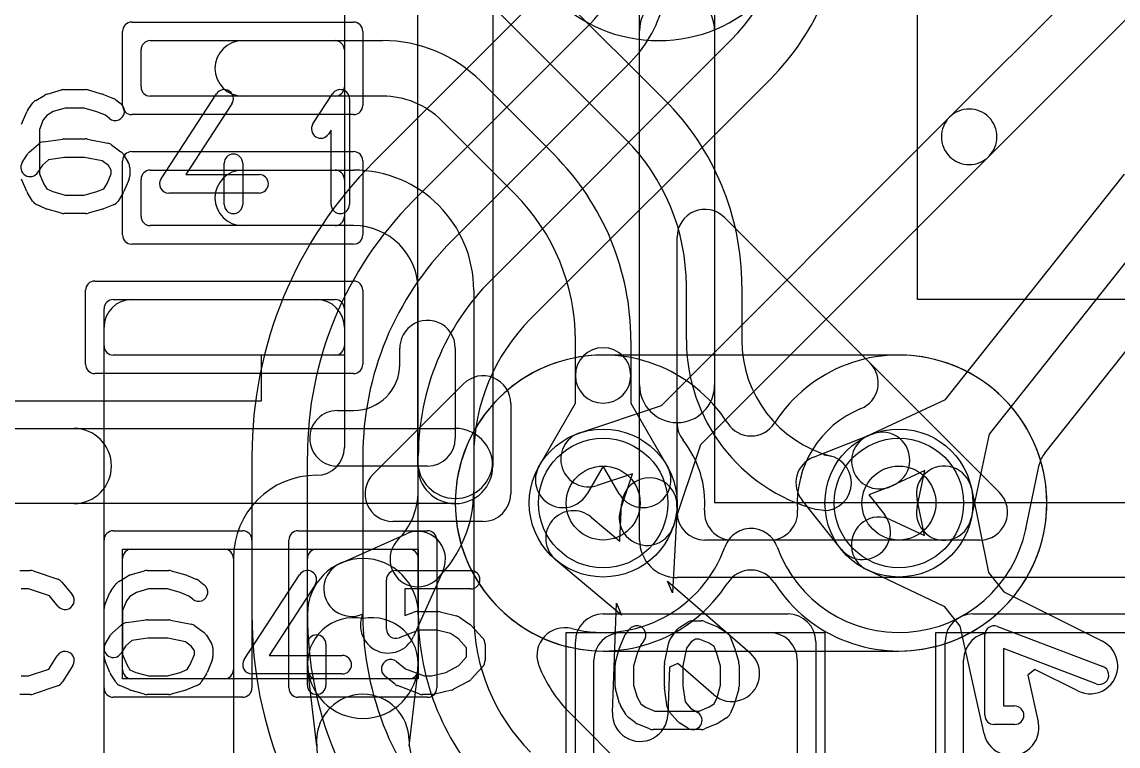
# Model space of a CAD drawing. Extents: x -3.9 to 29.3, y -3.9 to 20.
# Drawn here: x 5.028 to 7.993, y 8.443 to 10.401 of the extents above; entities that cross this region are included whole.
import ezdxf

# ---------------------------------------------------------------- set-up
doc = ezdxf.new("R2010")
doc.units = 0
for name, color, linetype in [('Hole', 1, 'CONTINUOUS'), ('L1', 3, 'CONTINUOUS'), ('L2', 3, 'CONTINUOUS'), ('L3', 3, 'CONTINUOUS'), ('L4', 3, 'CONTINUOUS'), ('MetalMask-A', 176, 'CONTINUOUS'), ('PartsArea-A', 111, 'CONTINUOUS'), ('PartsSilk-A', 221, 'CONTINUOUS'), ('Resist-A', 2, 'CONTINUOUS'), ('Resist-B', 2, 'CONTINUOUS'), ('Silk-A', 140, 'CONTINUOUS')]:
    doc.layers.add(name, color=color, linetype=linetype)

msp = doc.modelspace()

# ---------------------------------------------------------------- linework, layer by layer
at = {"layer": 'Hole'}
for centre in [(6.6, 9.1), (7.4, 9.1)]:
    msp.add_circle(centre, 0.1, dxfattribs=at)
at = {"layer": 'L1'}
for p, q in [((6.3952, 10.56088), (6.76704, 10.18902)), ((6.66098, 10.08295), (6.28913, 10.45481)), ((5.375, 10.35), (5.875, 10.35)), ((5.625, 10.35), (6.00356, 10.35)), ((5.35, 10.225), (5.35, 10.325)), ((5.9, 10.325), (5.9, 10.225)), ((6.26873, 10.24017), (6.46704, 10.04184)), ((5.875, 10.2), (5.375, 10.2)), ((6.00356, 10.2), (5.625, 10.2)), ((6.36098, 9.93577), (6.16266, 10.1341)), ((5.375, 10), (5.875, 10)), ((5.625, 10), (5.925, 10)), ((5.35, 9.875), (5.35, 9.975)), ((5.9, 9.975), (5.9, 9.875)), ((5.875, 9.85), (5.375, 9.85)), ((5.925, 9.85), (5.625, 9.85)), ((6.1, 9.1332), (6.1, 9.675)), ((6.25, 9.675), (6.25, 9.1332)), ((6.825, 9.54089), (6.825, 9.68697)), ((6.975, 9.68697), (6.975, 9.54089)), ((5.275, 9.65), (5.875, 9.65)), ((5.32497, 9.65), (5.82503, 9.65)), ((5.25, 9.525), (5.25, 9.625)), ((5.9, 9.625), (5.9, 9.525)), ((5.25, 8.1), (5.25, 9.57503)), ((5.9, 9.57503), (5.9, 9.25001)), ((6.525, 9.44489), (6.525, 9.53979)), ((6.675, 9.53979), (6.675, 9.44489)), ((5.875, 9.5), (5.275, 9.5)), ((6.525, 9.37009), (6.525, 9.44489)), ((6.675, 9.44489), (6.675, 9.37009)), ((6.4268, 9.20001), (6.525, 9.37009)), ((6.675, 9.37009), (6.7732, 9.20001)), ((7.16914, 9.22436), (7.32706, 9.28622)), ((7.21588, 9.22697), (7.19648, 9.22953)), ((6.6, 9.20001), (6.5567, 9.12501)), ((6.6433, 9.12501), (6.6, 9.20001)), ((5.82503, 9.17504), (5.825, 9.17504)), ((7.38176, 9.14656), (7.31859, 9.12182)), ((7.59597, 9.13997), (7.64252, 8.9118)), ((7.24371, 8.9752), (7.13788, 9.10773)), ((7.31859, 9.12182), (7.36093, 9.0688)), ((7.46902, 9.01181), (7.44899, 9.10999)), ((6.64465, 8.9973), (6.64993, 9.09736)), ((6.79973, 9.08946), (6.78746, 8.85692)), ((7.19648, 9.07953), (7.17706, 9.08208)), ((6.56787, 9.06169), (6.64465, 8.9973)), ((7.37853, 9.05484), (7.46902, 9.01181)), ((5.88882, 8.93696), (6.0679, 9.01697)), ((5.325, 8.975), (5.575, 8.975)), ((5.825, 8.975), (6.075, 8.975)), ((5.3, 8.65), (5.3, 8.95)), ((5.59996, 8.95), (5.59996, 8.3939)), ((5.6, 8.95), (5.6, 8.65)), ((5.8, 8.65), (5.8, 8.95)), ((6.1, 8.95), (6.1, 8.65)), ((6.6499, 8.79713), (6.47149, 8.94675)), ((6.16697, 8.9179), (6.08696, 8.73882)), ((7.52439, 8.81938), (7.31411, 8.91938)), ((7.64252, 8.9118), (7.68341, 8.85954)), ((6.77362, 8.88878), (6.99729, 8.6951)), ((6.78746, 8.85692), (6.77362, 8.88878)), ((7.68341, 8.85954), (7.95043, 8.72634)), ((6.62515, 8.53331), (6.63607, 8.82896)), ((6.63607, 8.82896), (6.6499, 8.79713)), ((7.56528, 8.76711), (7.52439, 8.81938)), ((5.8, 8.66786), (5.8, 8.8)), ((6.1, 8.8), (6.1, 8.66786)), ((6.65, 8.75), (7.05, 8.75)), ((7.63043, 8.47589), (7.56528, 8.76711)), ((7.65, 8.75), (8.05, 8.75)), ((6.575, 8.375), (6.575, 8.675)), ((6.80161, 8.66612), (6.77981, 8.65664)), ((6.89909, 8.5817), (6.80161, 8.66612)), ((7.125, 8.675), (7.125, 8.375)), ((7.575, 8.375), (7.575, 8.675)), ((5.82589, 8.44298), (5.80107, 8.65)), ((6.09893, 8.65), (6.07411, 8.44298)), ((6.77981, 8.65664), (6.77505, 8.52777)), ((7.76797, 8.64974), (7.74863, 8.6346)), ((7.74863, 8.6346), (7.77681, 8.50863)), ((7.88347, 8.59212), (7.76797, 8.64974)), ((5.575, 8.625), (5.325, 8.625)), ((6.075, 8.625), (5.825, 8.625))]:
    msp.add_line(p, q, dxfattribs=at)
for centre in [(6.6, 9.1), (7.4, 9.1)]:
    msp.add_circle(centre, 0.2, dxfattribs=at)
for centre, radius, start, end in [((5.375, 10.325), 0.025, 90, 180), ((5.625, 10.275), 0.075, 90, -90), ((5.875, 10.325), 0.025, 0, 90), ((6.00356, 9.975), 0.375, 45, 90), ((5.375, 10.225), 0.025, 180, -90), ((5.875, 10.225), 0.025, -90, 0), ((6.00356, 9.975), 0.225, 45, 90), ((6.265, 9.68697), 0.71, 0, 45.00057), ((6.265, 9.68697), 0.56, 0, 45), ((5.965, 9.53979), 0.71, 0, 45.00057), ((5.375, 9.975), 0.025, 90, 180), ((5.625, 9.925), 0.075, 90, -90), ((5.875, 9.975), 0.025, 0, 90), ((5.925, 9.675), 0.325, 0, 90), ((5.965, 9.53979), 0.56, 0, 45), ((5.375, 9.875), 0.025, 180, -90), ((5.875, 9.875), 0.025, -90, 0), ((5.925, 9.675), 0.175, 0, 90), ((5.32497, 9.57503), 0.07497, 90, 180), ((5.275, 9.625), 0.025, 90, 180), ((5.82503, 9.57503), 0.07497, 0, 90), ((5.875, 9.625), 0.025, 0, 90), ((5.275, 9.525), 0.025, 180, -90), ((5.875, 9.525), 0.025, -90, 0), ((6.6, 9.44489), 0.075, 0, 180), ((7.29998, 9.54088), 0.47498, 179.99879, -104.99832), ((7.29998, 9.54088), 0.32498, 179.99824, -104.99797), ((6.6, 9.44489), 0.075, 180, 0), ((7.35441, 9.21639), 0.075, -68.61144, 111.39114), ((5.82503, 9.25001), 0.07497, -90, 0), ((7.19649, 9.15453), 0.075, 111.38856, -141.39269), ((7.19648, 9.15453), 0.075, -90, 90), ((6.49175, 9.16251), 0.075, 149.99927, -30.0006), ((6.70825, 9.16251), 0.075, -149.99927, 30.0006), ((7.52248, 9.12498), 0.075, 11.52866, -168.46849), ((5.825, 8.95), 0.22504, 90, 180), ((6.72483, 9.09341), 0.075, -3.01881, 176.97964), ((5.91379, 9.1332), 0.18621, -45, 0), ((5.91379, 9.1332), 0.33621, -45.0012, 0), ((6.51968, 9.00422), 0.075, 50.01935, -129.98508), ((7.30232, 9.022), 0.075, -141.39269, 38.60863), ((7.34632, 8.98711), 0.075, 64.56589, -115.43375), ((6.09849, 8.94849), 0.075, -24.0703, 114.0703), ((6.09849, 8.94849), 0.075, 134.9946, -45.00155), ((5.325, 8.95), 0.025, 90, 180), ((5.575, 8.95), 0.025, 0, 90), ((5.825, 8.95), 0.025, 90, 180), ((6.075, 8.95), 0.025, 0, 90), ((5.95, 8.8), 0.15, 0, 180), ((5.91941, 8.86848), 0.075, 114.0703, -65.92569), ((5.92518, 8.66488), 0.125, 78.54714, -173.16334), ((6.01848, 8.76941), 0.075, 155.9297, -24.07431), ((5.97482, 8.66488), 0.125, -6.83677, 101.45286), ((6.65, 8.675), 0.075, 90, 180), ((7.05, 8.675), 0.075, 0, 90), ((7.65, 8.675), 0.075, 90, 180), ((7.91695, 8.65923), 0.075, -116.5138, 63.48777), ((6.94819, 8.6384), 0.075, -130.89129, 49.10932), ((5.95, 8.66786), 0.15, 180, 0), ((5.325, 8.65), 0.025, 180, -90), ((5.575, 8.65), 0.025, -90, 0), ((5.825, 8.65), 0.025, 180, -90), ((6.075, 8.65), 0.025, -90, 0), ((5.95, 8.45786), 0.125, 0, 179.9978), ((6.7001, 8.53054), 0.075, 177.88343, -2.1154), ((7.70362, 8.49226), 0.075, -167.39247, 12.60961), ((6.21039, 8.45785), 0.38539, 179.99851, -135), ((6.21039, 8.45785), 0.13539, 179.99577, -135)]:
    msp.add_arc(centre, radius, start, end, dxfattribs=at)
at = {"layer": 'L2'}
for centre, radius, start, end in [((6.75, 10.75), 0.40004, 180, 0), ((6.6, 9.1), 0.40004, 32.64409, -32.64409), ((7.4, 9.1), 0.40004, -147.35591, 147.35591), ((7, 9.35625), 0.075, -147.35244, -32.64755), ((7, 8.84375), 0.075, 32.64755, 147.35244)]:
    msp.add_arc(centre, radius, start, end, dxfattribs=at)
at = {"layer": 'L3'}
for p, q in [((7.4, 9.50004), (6.6, 9.50004)), ((6.6, 8.69996), (7.4, 8.69996))]:
    msp.add_line(p, q, dxfattribs=at)
for centre, start, end in [((6.75, 10.75), 180, 0), ((6.6, 9.1), 90, -90), ((7.4, 9.1), -90, 90)]:
    msp.add_arc(centre, 0.40004, start, end, dxfattribs=at)
at = {"layer": 'L4'}
for p, q in [((7.53697, 10.14303), (8.32899, 10.93506)), ((8.43506, 10.829), (7.64303, 10.03697)), ((6.42375, 10.46628), (5.97943, 10.02196)), ((7.79457, 9.23512), (8.73935, 10.42541)), ((6.08553, 9.91586), (6.56767, 10.398)), ((6.29771, 9.70377), (6.94623, 10.35229)), ((6.67373, 10.29194), (6.19159, 9.8098)), ((7.0523, 10.24622), (6.40377, 9.59771)), ((6.75745, 9.36351), (7.53697, 10.14303)), ((7.64303, 10.03697), (6.86351, 9.25745)), ((7.52631, 9.37977), (8.00983, 9.98894)), ((8.12731, 9.89568), (7.6438, 9.28652)), ((7.31534, 9.2812), (7.52631, 9.37977)), ((6.53659, 9.28968), (6.75745, 9.36351)), ((7.6438, 9.28652), (7.59568, 9.05868)), ((6.86351, 9.25745), (6.78968, 9.03659)), ((5.64992, 9.22644), (5.64992, 8.79783)), ((5.79996, 8.79783), (5.79996, 9.22644)), ((5.94996, 9.22644), (5.94996, 8.79783)), ((6.1, 8.79779), (6.1, 9.22647)), ((6.25, 9.22647), (6.25, 8.79779)), ((7.74305, 9.03041), (7.77953, 9.20308)), ((6.67919, 9.17919), (6.58415, 9.14742)), ((6.64742, 9.08415), (6.67919, 9.17919)), ((7.46963, 9.18772), (7.37884, 9.1453)), ((7.44892, 9.08968), (7.46963, 9.18772)), ((7.80765, 7.23487), (6.50986, 8.53264))]:
    msp.add_line(p, q, dxfattribs=at)
for centre in [(6.6, 9.1), (7.4, 9.1)]:
    msp.add_circle(centre, 0.2, dxfattribs=at)
for centre, radius, start, end in [((6.575, 10.72352), 0.525, -45, 0.00109), ((6.575, 10.72352), 0.675, -45, 0.00085), ((6.43507, 10.5306), 0.18752, -45, -11.97568), ((6.43507, 10.5306), 0.33752, -45, -11.97513), ((7.59, 10.09), 0.075, 135, -45), ((7.59, 10.09), 0.075, -45, 135), ((6.77496, 9.22644), 1.12504, 135.00036, 180), ((6.77496, 9.22644), 0.975, 135.00042, 180), ((6.77496, 9.22644), 0.825, 135.00049, 180), ((6.775, 9.22647), 0.675, 134.9994, 180), ((6.775, 9.22647), 0.525, 134.99923, 180), ((6.56037, 9.21855), 0.075, 108.48568, -71.51587), ((7.34709, 9.21325), 0.075, 115.04458, -64.95699), ((7.853, 9.18815), 0.07497, 141.20532, 168.51321), ((6.71855, 9.06037), 0.075, 161.51432, -18.48413), ((7.5223, 9.07418), 0.075, 168.07278, -11.92576), ((7, 8.95623), 0.07497, 123.69219, 160.74818), ((7.00002, 8.9562), 0.07501, 45, 123.69219), ((7.4, 9.1), 0.35004, -160.22792, -11.65919), ((7.8164, 9.01491), 0.07497, 168.06805, 168.96437), ((7.00005, 8.95623), 0.07497, 19.77155, 45), ((6.60002, 9.10004), 0.35008, -104.07713, -19.88788), ((6.77496, 8.79785), 1.12504, -179.99898, -134.99964), ((6.77496, 8.79784), 0.975, -179.99941, -135), ((6.77496, 8.79784), 0.825, -179.99931, -135), ((6.775, 8.79778), 0.675, 179.99915, -135), ((6.775, 8.79778), 0.525, 179.99891, -135), ((6.49587, 8.68792), 0.075, 75.32449, -161.56264), ((6.49584, 8.68791), 0.07497, -161.56263, -158.51365), ((6.775, 8.79778), 0.37497, -158.5161, -135)]:
    msp.add_arc(centre, radius, start, end, dxfattribs=at)
at = {"layer": 'MetalMask-A'}
for p, q in [((5.375, 10.35), (5.875, 10.35)), ((5.35, 10.225), (5.35, 10.325)), ((5.9, 10.325), (5.9, 10.225)), ((5.875, 10.2), (5.375, 10.2)), ((5.375, 10), (5.875, 10)), ((5.35, 9.875), (5.35, 9.975)), ((5.9, 9.975), (5.9, 9.875)), ((5.875, 9.85), (5.375, 9.85)), ((5.275, 9.65), (5.875, 9.65)), ((5.25, 9.525), (5.25, 9.625)), ((5.9, 9.625), (5.9, 9.525)), ((5.875, 9.5), (5.275, 9.5)), ((5.325, 8.975), (5.575, 8.975)), ((5.825, 8.975), (6.075, 8.975)), ((5.3, 8.65), (5.3, 8.95)), ((5.6, 8.95), (5.6, 8.65)), ((5.8, 8.65), (5.8, 8.95)), ((6.1, 8.95), (6.1, 8.65)), ((6.65, 8.75), (7.05, 8.75)), ((7.65, 8.75), (8.05, 8.75)), ((6.575, 8.375), (6.575, 8.675)), ((7.125, 8.675), (7.125, 8.375)), ((7.575, 8.375), (7.575, 8.675)), ((5.575, 8.625), (5.325, 8.625)), ((6.075, 8.625), (5.825, 8.625))]:
    msp.add_line(p, q, dxfattribs=at)
for centre, radius, start, end in [((5.375, 10.325), 0.025, 90, 180), ((5.875, 10.325), 0.025, 0, 90), ((5.375, 10.225), 0.025, 180, -90), ((5.875, 10.225), 0.025, -90, 0), ((5.375, 9.975), 0.025, 90, 180), ((5.875, 9.975), 0.025, 0, 90), ((5.375, 9.875), 0.025, 180, -90), ((5.875, 9.875), 0.025, -90, 0), ((5.275, 9.625), 0.025, 90, 180), ((5.875, 9.625), 0.025, 0, 90), ((5.275, 9.525), 0.025, 180, -90), ((5.875, 9.525), 0.025, -90, 0), ((5.325, 8.95), 0.025, 90, 180), ((5.575, 8.95), 0.025, 0, 90), ((5.825, 8.95), 0.025, 90, 180), ((6.075, 8.95), 0.025, 0, 90), ((6.65, 8.675), 0.075, 90, 180), ((7.05, 8.675), 0.075, 0, 90), ((7.65, 8.675), 0.075, 90, 180), ((5.325, 8.65), 0.025, 180, -90), ((5.575, 8.65), 0.025, -90, 0), ((5.825, 8.65), 0.025, 180, -90), ((6.075, 8.65), 0.025, -90, 0)]:
    msp.add_arc(centre, radius, start, end, dxfattribs=at)
at = {"layer": 'PartsArea-A'}
for p, q in [((5.9, 10.7), (5.9, 9.5)), ((7.45, 9.65), (7.45, 10.6)), ((8.4, 9.65), (7.45, 9.65)), ((5.9, 9.5), (5.675, 9.5)), ((5.675, 9.5), (5.675, 9.375)), ((5.675, 9.375), (4.625, 9.375)), ((5.3, 8.975), (6.1, 8.975)), ((5.3, 8.625), (5.3, 8.975)), ((6.1, 8.975), (6.1, 8.625)), ((6.5, 7.45), (6.5, 8.75)), ((6.5, 8.75), (7.2, 8.75)), ((7.2, 8.75), (7.2, 7.45)), ((7.5, 7.45), (7.5, 8.75)), ((7.5, 8.75), (8.2, 8.75)), ((6.1, 8.625), (5.3, 8.625))]:
    msp.add_line(p, q, dxfattribs=at)
at = {"layer": 'PartsSilk-A'}
for p, q in [((6.6984, 9), (6.6984, 13.33081)), ((6.9016, 13.33081), (6.9016, 9.1016)), ((6.3016, 11), (6.3016, 9.2)), ((6.0984, 9.2), (6.0984, 10.8984)), ((5.06504, 10.18818), (5.09004, 10.20299)), ((5.09591, 10.20552), (5.1348, 10.21663)), ((5.14167, 10.21759), (5.2, 10.21759)), ((5.20687, 10.21663), (5.24576, 10.20552)), ((5.24817, 10.20469), (5.27595, 10.19358)), ((5.40407, 9.97663), (5.55407, 10.20626)), ((5.81513, 10.1247), (5.86791, 10.20618)), ((5.04389, 10.16315), (5.05778, 10.18167)), ((5.28229, 10.18989), (5.29618, 10.17878)), ((5.59593, 10.17892), (5.47119, 9.98796)), ((5.91389, 10.19259), (5.91389, 9.90741)), ((5.02692, 10.12442), (5.04081, 10.15776)), ((5.0948, 10.14769), (5.08577, 10.13565)), ((5.11275, 10.15833), (5.0948, 10.14769)), ((5.14517, 10.16759), (5.11275, 10.15833)), ((5.1965, 10.16759), (5.14517, 10.16759)), ((5.23079, 10.15779), (5.1965, 10.16759)), ((5.25395, 10.14853), (5.23079, 10.15779)), ((5.26494, 10.13974), (5.25395, 10.14853)), ((5.08577, 10.13565), (5.075, 10.10981)), ((5.075, 10.10981), (5.075, 9.99019)), ((5.08541, 10.07661), (5.13819, 10.08402)), ((5.14167, 10.08426), (5.2, 10.08426)), ((5.2049, 10.08377), (5.26046, 10.07266)), ((5.86389, 10.10801), (5.85709, 10.09752)), ((5.86389, 9.90741), (5.86389, 10.10801)), ((5.04728, 10.04832), (5.07228, 10.07054)), ((5.27044, 10.06824), (5.29544, 10.04972)), ((5.0288, 10.02066), (5.04269, 10.04288)), ((5.09985, 10.02814), (5.08318, 10.01333)), ((5.14342, 10.03426), (5.09985, 10.02814)), ((5.19752, 10.03426), (5.14342, 10.03426)), ((5.24517, 10.02473), (5.19752, 10.03426)), ((5.26187, 10.01236), (5.24517, 10.02473)), ((5.30176, 10.04287), (5.31564, 10.02065)), ((5.08318, 10.01333), (5.0712, 9.99416)), ((5.26944, 10.00024), (5.26187, 10.01236)), ((5.26944, 9.99019), (5.26944, 10.00024)), ((5.31944, 10.00741), (5.31944, 9.98519)), ((5.575, 9.90741), (5.575, 10.01852)), ((5.625, 10.01852), (5.625, 9.90741)), ((5.04081, 9.94224), (5.02692, 9.97558)), ((5.075, 9.99019), (5.08618, 9.96336)), ((5.08618, 9.96336), (5.09492, 9.94937)), ((5.2498, 9.94981), (5.25827, 9.96336)), ((5.25827, 9.96336), (5.26944, 9.99019)), ((5.31752, 9.97558), (5.30364, 9.94224)), ((5.47119, 9.98796), (5.66944, 9.98796)), ((5.05658, 9.91638), (5.04269, 9.9386)), ((5.09492, 9.94937), (5.11133, 9.94208)), ((5.11133, 9.94208), (5.14517, 9.93241)), ((5.1965, 9.93241), (5.23079, 9.94221)), ((5.23079, 9.94221), (5.2498, 9.94981)), ((5.30176, 9.9386), (5.28787, 9.91638)), ((5.66944, 9.93796), (5.425, 9.93796)), ((5.09263, 9.89567), (5.06763, 9.90678)), ((5.14517, 9.93241), (5.1965, 9.93241)), ((5.27595, 9.90642), (5.24817, 9.89531)), ((5.1348, 9.88337), (5.09591, 9.89448)), ((5.2, 9.88241), (5.14167, 9.88241)), ((5.24576, 9.89448), (5.20687, 9.88337)), ((6.92803, 9.87197), (7.67197, 9.12803)), ((6.8, 9.075), (6.8, 9.81893)), ((5.97803, 9.17803), (6.22197, 9.42197)), ((6.35, 9.36893), (6.35, 9.125)), ((4.2016, 9.3016), (6.2, 9.3016)), ((6.2, 9.0984), (4.1, 9.0984)), ((6.9016, 9.1016), (12.1984, 9.1016)), ((6.275, 9.05), (6.03107, 9.05)), ((7.61893, 9), (6.875, 9)), ((5.02222, 8.91759), (5.05, 8.91759)), ((5.0579, 8.91631), (5.12457, 8.89409)), ((5.29004, 8.88818), (5.31504, 8.90299)), ((5.32091, 8.90552), (5.3598, 8.91663)), ((5.36667, 8.91759), (5.425, 8.91759)), ((5.43187, 8.91663), (5.47076, 8.90552)), ((5.47317, 8.90469), (5.50095, 8.89358)), ((5.62907, 8.67663), (5.77907, 8.90626)), ((6.03889, 8.91759), (6.24167, 8.91759)), ((12.3, 8.8984), (6.8, 8.8984)), ((5.04594, 8.86759), (5.02612, 8.86759)), ((5.10202, 8.8489), (5.04594, 8.86759)), ((5.13588, 8.88637), (5.16365, 8.85304)), ((5.26889, 8.86315), (5.28278, 8.88167)), ((5.37017, 8.86759), (5.33775, 8.85833)), ((5.4215, 8.86759), (5.37017, 8.86759)), ((5.45579, 8.85779), (5.4215, 8.86759)), ((5.50729, 8.88989), (5.52118, 8.87878)), ((5.82093, 8.87892), (5.69619, 8.68796)), ((6.01389, 8.75926), (6.01389, 8.89259)), ((6.24167, 8.86759), (6.06389, 8.86759)), ((6.06389, 8.86759), (6.06389, 8.79554)), ((5.12523, 8.82104), (5.10202, 8.8489)), ((5.25192, 8.82442), (5.26581, 8.85776)), ((5.31077, 8.83565), (5.3, 8.80981)), ((5.3198, 8.84769), (5.31077, 8.83565)), ((5.33775, 8.85833), (5.3198, 8.84769)), ((5.47895, 8.84853), (5.45579, 8.85779)), ((5.48994, 8.83974), (5.47895, 8.84853)), ((5.25, 8.68519), (5.25, 8.81481)), ((5.3, 8.80981), (5.3, 8.69019)), ((6.09722, 8.80648), (6.15278, 8.80648)), ((5.31041, 8.77661), (5.36319, 8.78402)), ((5.36667, 8.78426), (5.425, 8.78426)), ((5.4299, 8.78377), (5.48546, 8.77266)), ((6.06389, 8.79554), (6.08832, 8.80484)), ((6.15884, 8.80573), (6.20328, 8.79462)), ((6.21109, 8.79117), (6.23887, 8.77265)), ((6.80713, 8.76426), (6.82935, 8.77814)), ((6.84259, 8.78194), (6.86481, 8.78194)), ((6.87442, 8.78002), (6.90776, 8.76614)), ((5.27228, 8.74832), (5.29728, 8.77054)), ((5.49544, 8.76824), (5.52044, 8.74972)), ((6.10182, 8.75648), (6.04779, 8.7359)), ((6.1497, 8.75648), (6.10182, 8.75648)), ((6.18696, 8.74717), (6.1497, 8.75648)), ((6.20862, 8.73273), (6.18696, 8.74717)), ((6.24343, 8.76875), (6.27399, 8.73542)), ((6.66011, 8.74479), (6.67122, 8.75868)), ((6.78176, 8.73294), (6.80028, 8.75794)), ((6.9114, 8.76426), (6.93362, 8.75037)), ((7.66629, 8.76643), (7.95147, 8.65809)), ((5.2538, 8.72066), (5.26769, 8.74288)), ((5.32485, 8.72814), (5.30818, 8.71333)), ((5.36842, 8.73426), (5.32485, 8.72814)), ((5.42252, 8.73426), (5.36842, 8.73426)), ((5.47017, 8.72473), (5.42252, 8.73426)), ((5.48687, 8.71236), (5.47017, 8.72473)), ((5.52676, 8.74287), (5.54064, 8.72065)), ((5.8, 8.60741), (5.8, 8.71852)), ((5.85, 8.71852), (5.85, 8.60741)), ((6.23056, 8.70879), (6.20862, 8.73273)), ((6.28056, 8.71852), (6.28056, 8.67407)), ((6.64531, 8.71067), (6.65642, 8.73845)), ((6.71026, 8.72744), (6.70147, 8.71645)), ((6.76623, 8.6674), (6.77734, 8.72296)), ((6.83764, 8.72437), (6.82527, 8.70767)), ((6.84976, 8.73194), (6.83764, 8.72437)), ((6.85981, 8.73194), (6.84976, 8.73194)), ((6.88664, 8.72077), (6.85981, 8.73194)), ((6.90019, 8.7123), (6.88664, 8.72077)), ((6.94358, 8.73845), (6.95469, 8.71067)), ((7.63241, 8.52639), (7.63241, 8.74306)), ((5.10023, 8.6505), (5.12324, 8.68732)), ((5.30818, 8.71333), (5.2962, 8.69416)), ((5.3, 8.69019), (5.31118, 8.66336)), ((5.48327, 8.66336), (5.49444, 8.69019)), ((5.49444, 8.70024), (5.48687, 8.71236)), ((5.49444, 8.69019), (5.49444, 8.70024)), ((5.54444, 8.70741), (5.54444, 8.68519)), ((5.69619, 8.68796), (5.89444, 8.68796)), ((6.23056, 8.6838), (6.23056, 8.70879)), ((6.63337, 8.66937), (6.64448, 8.70826)), ((6.69221, 8.69329), (6.68241, 8.659)), ((6.70147, 8.71645), (6.69221, 8.69329)), ((6.82527, 8.70767), (6.81574, 8.66002)), ((6.90779, 8.69329), (6.90019, 8.7123)), ((6.91759, 8.659), (6.90779, 8.69329)), ((6.95552, 8.70826), (6.96663, 8.66937)), ((7.93371, 8.61135), (7.68241, 8.70682)), ((7.68241, 8.70682), (7.68241, 8.55139)), ((5.16564, 8.66082), (5.13787, 8.61638)), ((5.26581, 8.64224), (5.25192, 8.67558)), ((5.31118, 8.66336), (5.31992, 8.64937)), ((5.4748, 8.64981), (5.48327, 8.66336)), ((5.54252, 8.67558), (5.52864, 8.64224)), ((6.04062, 8.67137), (6.06534, 8.6516)), ((6.17428, 8.64203), (6.20946, 8.66079)), ((6.20946, 8.66079), (6.23056, 8.6838)), ((6.63241, 8.60417), (6.63241, 8.6625)), ((6.68241, 8.659), (6.68241, 8.60767)), ((6.76574, 8.60417), (6.76574, 8.6625)), ((6.81574, 8.66002), (6.81574, 8.60592)), ((6.91759, 8.60767), (6.91759, 8.659)), ((6.96759, 8.6625), (6.96759, 8.60417)), ((5.02612, 8.63241), (5.04594, 8.63241)), ((5.04594, 8.63241), (5.10023, 8.6505)), ((5.28158, 8.61638), (5.26769, 8.6386)), ((5.31992, 8.64937), (5.33633, 8.64208)), ((5.33633, 8.64208), (5.37017, 8.63241)), ((5.37017, 8.63241), (5.4215, 8.63241)), ((5.4215, 8.63241), (5.45579, 8.64221)), ((5.45579, 8.64221), (5.4748, 8.64981)), ((5.52676, 8.6386), (5.51287, 8.61638)), ((5.89444, 8.63796), (5.65, 8.63796)), ((6.03716, 8.61011), (6.00938, 8.63233)), ((6.06534, 8.6516), (6.11571, 8.63241)), ((6.11571, 8.63241), (6.13581, 8.63241)), ((6.13581, 8.63241), (6.17428, 8.64203)), ((6.27399, 8.65717), (6.24343, 8.62384)), ((5.12457, 8.60591), (5.0579, 8.58369)), ((5.31763, 8.59567), (5.29263, 8.60678)), ((5.50095, 8.60642), (5.47317, 8.59531)), ((6.10221, 8.58405), (6.04388, 8.60627)), ((6.23676, 8.61868), (6.19509, 8.59646)), ((6.68241, 8.60767), (6.69167, 8.57525)), ((6.77339, 8.54791), (6.76598, 8.60069)), ((6.81574, 8.60592), (6.82186, 8.56235)), ((6.90792, 8.57383), (6.91759, 8.60767)), ((5.05, 8.58241), (5.02222, 8.58241)), ((5.3598, 8.58337), (5.32091, 8.59448)), ((5.425, 8.58241), (5.36667, 8.58241)), ((5.47076, 8.59448), (5.43187, 8.58337)), ((6.13889, 8.58241), (6.11111, 8.58241)), ((6.18939, 8.59427), (6.14495, 8.58316)), ((6.64448, 8.55841), (6.63337, 8.5973)), ((6.69167, 8.57525), (6.70231, 8.5573)), ((6.90063, 8.55742), (6.90792, 8.57383)), ((6.96663, 8.5973), (6.95552, 8.55841)), ((6.66182, 8.52754), (6.64701, 8.55254)), ((6.70231, 8.5573), (6.71435, 8.54827)), ((6.71435, 8.54827), (6.74019, 8.5375)), ((6.82186, 8.56235), (6.83667, 8.54568)), ((6.83667, 8.54568), (6.85584, 8.5337)), ((6.85981, 8.5375), (6.88664, 8.54868)), ((6.88664, 8.54868), (6.90063, 8.55742)), ((6.95433, 8.55513), (6.94322, 8.53013)), ((7.68241, 8.55139), (7.71296, 8.55139)), ((6.68685, 8.50639), (6.66833, 8.52028)), ((6.74019, 8.5375), (6.85981, 8.5375)), ((6.80168, 8.50978), (6.77946, 8.53478)), ((6.93362, 8.51908), (6.9114, 8.50519)), ((6.72558, 8.48942), (6.69224, 8.50331)), ((6.86481, 8.4875), (6.73519, 8.4875)), ((6.82934, 8.4913), (6.80712, 8.50519)), ((6.90776, 8.50331), (6.87442, 8.48942)), ((7.71296, 8.50139), (7.65741, 8.50139))]:
    msp.add_line(p, q, dxfattribs=at)
for centre, radius, start, end in [((5.10278, 10.18148), 0.025, 105.94854, 120.63752), ((5.14167, 10.19259), 0.025, 90, 105.94854), ((5.2, 10.19259), 0.025, 74.05146, 90), ((5.23889, 10.18148), 0.025, 68.2071, 74.05146), ((5.575, 10.19259), 0.025, -33.14974, 146.84644), ((5.88889, 10.19259), 0.025, 0, 147.06619), ((5.07778, 10.16667), 0.025, 120.63752, 143.1301), ((5.28056, 10.15926), 0.025, -128.66697, 51.34522), ((5.26667, 10.17037), 0.025, 51.33303, 68.2071), ((5.06389, 10.14815), 0.025, 143.1301, 157.39424), ((5.83611, 10.11111), 0.025, 147.06646, -32.93381), ((5.14167, 10.05926), 0.025, 90, 98.00047), ((5.2, 10.05926), 0.025, 78.69456, 90), ((5.08889, 10.05185), 0.025, 98.00047, 131.62783), ((5.25556, 10.04815), 0.025, 53.47387, 78.69456), ((5.06389, 10.02963), 0.025, 131.62783, 147.99462), ((5.28056, 10.02963), 0.025, 31.98594, 53.47387), ((5.6, 10.01852), 0.025, 0, 180), ((5.05, 10.00741), 0.025, 147.99462, -32.01002), ((5.29444, 10.00741), 0.025, 0, 31.98594), ((5.29444, 9.98519), 0.025, -22.60576, 0), ((5.425, 9.96296), 0.025, 146.85026, -90), ((5.66944, 9.96296), 0.025, -90, 90), ((5.06389, 9.95185), 0.025, -157.39424, -147.99462), ((5.28056, 9.95185), 0.025, -32.00538, -22.60576), ((5.07778, 9.92963), 0.025, -147.99462, -113.95086), ((5.26667, 9.92963), 0.025, -68.2071, -32.00538), ((5.6, 9.90741), 0.025, 180, 0), ((5.88889, 9.90741), 0.025, 180, 0), ((5.10278, 9.91852), 0.025, -113.95086, -105.94854), ((5.14167, 9.90741), 0.025, -105.94854, -90), ((5.2, 9.90741), 0.025, -90, -74.05146), ((5.23889, 9.91852), 0.025, -74.05146, -68.2071), ((6.875, 9.81893), 0.075, 45.0054, 180), ((6.275, 9.36894), 0.075, -0.00764, 135), ((6.2, 9.2), 0.1016, -90, 90), ((6.2, 9.2), 0.1016, 180, 0), ((6.03107, 9.125), 0.075, 135.0054, -90), ((6.275, 9.125), 0.075, -90, 0), ((7.61894, 9.075), 0.075, -90.00764, 45), ((6.875, 9.075), 0.075, 180, -90), ((6.8, 9), 0.1016, 180, -90), ((5.05, 8.89259), 0.025, 71.57954, 90), ((5.32778, 8.88148), 0.025, 105.94854, 120.63752), ((5.36667, 8.89259), 0.025, 90, 105.94854), ((5.425, 8.89259), 0.025, 74.05146, 90), ((5.46389, 8.88148), 0.025, 68.2071, 74.05146), ((5.8, 8.89259), 0.025, -33.14974, 146.84644), ((6.03889, 8.89259), 0.025, 90, 180), ((6.24167, 8.89259), 0.025, -90, 90), ((5.11667, 8.87037), 0.025, 39.7909, 71.57954), ((5.30278, 8.86667), 0.025, 120.63752, 143.1301), ((5.50556, 8.85926), 0.025, -128.66697, 51.34522), ((5.49167, 8.87037), 0.025, 51.33303, 68.2071), ((5.14444, 8.83704), 0.025, -140.2091, 39.8005), ((5.28889, 8.84815), 0.025, 143.1301, 157.39424), ((5.275, 8.81481), 0.025, 157.39424, 180), ((6.09722, 8.78148), 0.025, 90, 110.85364), ((6.15278, 8.78148), 0.025, 75.96932, 90), ((5.31389, 8.75185), 0.025, 98.00047, 131.62783), ((5.36667, 8.75926), 0.025, 90, 98.00047), ((5.425, 8.75926), 0.025, 78.69456, 90), ((6.19722, 8.77037), 0.025, 56.30358, 75.96376), ((6.84259, 8.75694), 0.025, 90, 121.98594), ((6.86481, 8.75694), 0.025, 67.39424, 90), ((5.28889, 8.72963), 0.025, 131.62783, 147.99462), ((5.48056, 8.74815), 0.025, 53.47387, 78.69456), ((5.50556, 8.72963), 0.025, 31.98594, 53.47387), ((6.03889, 8.75926), 0.025, 180, -69.1435), ((6.225, 8.75185), 0.025, 42.5203, 56.30993), ((6.69074, 8.74306), 0.025, -38.66697, 141.34522), ((6.82037, 8.74306), 0.025, 121.98594, 143.47387), ((6.89815, 8.74306), 0.025, 57.99462, 67.39424), ((6.92037, 8.72917), 0.025, 21.7929, 57.99462), ((7.65741, 8.74306), 0.025, 69.19449, 180), ((5.275, 8.70741), 0.025, 147.99462, -32.01002), ((5.51944, 8.70741), 0.025, 0, 31.98594), ((5.825, 8.71852), 0.025, 0, 180), ((6.25556, 8.71852), 0.025, 0, 42.51745), ((6.67963, 8.72917), 0.025, 141.33303, 158.2071), ((6.80185, 8.71806), 0.025, 143.47387, 168.69456), ((5.14444, 8.67407), 0.025, -32.00538, 147.99925), ((5.89444, 8.66296), 0.025, -90, 90), ((6.66852, 8.70139), 0.025, 158.2071, 164.05146), ((6.93148, 8.70139), 0.025, 15.94854, 21.7929), ((5.275, 8.68519), 0.025, 180, -157.39424), ((5.51944, 8.68519), 0.025, -22.60576, 0), ((5.65, 8.66296), 0.025, 146.85026, -90), ((6.025, 8.65185), 0.025, 51.33303, -128.65478), ((6.25556, 8.67407), 0.025, -42.5203, 0), ((6.65741, 8.6625), 0.025, 164.05146, 180), ((6.79074, 8.6625), 0.025, 168.69456, 180), ((6.94259, 8.6625), 0.025, 0, 15.94854), ((7.94259, 8.63472), 0.025, -110.80551, 69.19819), ((5.28889, 8.65185), 0.025, -157.39424, -147.99462), ((5.50556, 8.65185), 0.025, -32.00538, -22.60576), ((5.11667, 8.62963), 0.025, -71.57954, -32.00538), ((5.30278, 8.62963), 0.025, -147.99462, -113.95086), ((5.49167, 8.62963), 0.025, -68.2071, -32.00538), ((5.825, 8.60741), 0.025, 180, 0), ((6.05278, 8.62963), 0.025, -128.66697, -110.85364), ((6.225, 8.64074), 0.025, -61.9383, -42.51745), ((6.65741, 8.60417), 0.025, 180, -164.05146), ((6.79074, 8.60417), 0.025, 180, -171.99953), ((6.94259, 8.60417), 0.025, -15.94854, 0), ((5.05, 8.60741), 0.025, -90, -71.57954), ((5.32778, 8.61852), 0.025, -113.95086, -105.94854), ((5.36667, 8.60741), 0.025, -105.94854, -90), ((5.425, 8.60741), 0.025, -90, -74.05146), ((5.46389, 8.61852), 0.025, -74.05146, -68.2071), ((6.11111, 8.60741), 0.025, -110.8565, -90), ((6.13889, 8.60741), 0.025, -90, -75.96376), ((6.18333, 8.61852), 0.025, -75.96932, -61.9318), ((6.66852, 8.56528), 0.025, -164.05146, -149.36248), ((6.79815, 8.55139), 0.025, -171.99953, -138.37217), ((6.93148, 8.56528), 0.025, -23.95086, -15.94854), ((7.71296, 8.52639), 0.025, -90, 90), ((6.68333, 8.54028), 0.025, -149.36248, -126.8699), ((6.82037, 8.52639), 0.025, -138.37217, -122.00538), ((6.84259, 8.5125), 0.025, -122.00538, 57.98998), ((6.92037, 8.54028), 0.025, -57.99462, -23.95086), ((7.65741, 8.52639), 0.025, 180, -90), ((6.70185, 8.52639), 0.025, -126.8699, -112.60576), ((6.73519, 8.5125), 0.025, -112.60576, -90), ((6.86481, 8.5125), 0.025, -90, -67.39424), ((6.89815, 8.52639), 0.025, -67.39424, -57.99462)]:
    msp.add_arc(centre, radius, start, end, dxfattribs=at)
at = {"layer": 'Resist-A'}
for p, q in [((5.325, 10.4), (5.925, 10.4)), ((5.3, 10.175), (5.3, 10.375)), ((5.95, 10.375), (5.95, 10.175)), ((5.925, 10.15), (5.325, 10.15)), ((5.3, 9.825), (5.3, 10.025)), ((5.325, 10.05), (5.925, 10.05)), ((5.95, 10.025), (5.95, 9.825)), ((5.925, 9.8), (5.325, 9.8)), ((5.225, 9.7), (5.925, 9.7)), ((5.2, 9.475), (5.2, 9.675)), ((5.95, 9.675), (5.95, 9.475)), ((5.925, 9.45), (5.225, 9.45)), ((5.275, 9.025), (5.625, 9.025)), ((5.775, 9.025), (6.125, 9.025)), ((5.25, 8.6), (5.25, 9)), ((5.65, 9), (5.65, 8.6)), ((5.75, 8.6), (5.75, 9)), ((6.15, 9), (6.15, 8.6)), ((6.6, 8.8), (7.1, 8.8)), ((7.6, 8.8), (8.1, 8.8)), ((6.525, 8.325), (6.525, 8.725)), ((7.175, 8.725), (7.175, 8.325)), ((7.525, 8.325), (7.525, 8.725)), ((5.625, 8.575), (5.275, 8.575)), ((6.125, 8.575), (5.775, 8.575))]:
    msp.add_line(p, q, dxfattribs=at)
for centre in [(6.6, 9.1), (7.4, 9.1)]:
    msp.add_circle(centre, 0.175, dxfattribs=at)
for centre, radius, start, end in [((5.325, 10.375), 0.025, 90, 180), ((5.925, 10.375), 0.025, 0, 90), ((5.325, 10.175), 0.025, 180, -90), ((5.925, 10.175), 0.025, -90, 0), ((5.325, 10.025), 0.025, 90, 180), ((5.925, 10.025), 0.025, 0, 90), ((5.325, 9.825), 0.025, 180, -90), ((5.925, 9.825), 0.025, -90, 0), ((5.225, 9.675), 0.025, 90, 180), ((5.925, 9.675), 0.025, 0, 90), ((5.225, 9.475), 0.025, 180, -90), ((5.925, 9.475), 0.025, -90, 0), ((5.275, 9), 0.025, 90, 180), ((5.625, 9), 0.025, 0, 90), ((5.775, 9), 0.025, 90, 180), ((6.125, 9), 0.025, 0, 90), ((6.6, 8.725), 0.075, 90, 180), ((7.1, 8.725), 0.075, 0, 90), ((7.6, 8.725), 0.075, 90, 180), ((5.275, 8.6), 0.025, 180, -90), ((5.625, 8.6), 0.025, -90, 0), ((5.775, 8.6), 0.025, 180, -90), ((6.125, 8.6), 0.025, -90, 0)]:
    msp.add_arc(centre, radius, start, end, dxfattribs=at)
at = {"layer": 'Resist-B'}
for centre in [(6.6, 9.1), (7.4, 9.1)]:
    msp.add_circle(centre, 0.175, dxfattribs=at)
at = {"layer": 'Silk-A'}
for p, q in [((6.3016, 11), (6.3016, 9.21383)), ((6.0984, 9.21383), (6.0984, 10.8984)), ((6.6984, 9.4191), (6.6984, 10.37673)), ((6.9016, 10.37673), (6.9016, 9.4191)), ((6.92803, 9.87197), (7.3223, 9.4777)), ((6.8, 9.31651), (6.8, 9.81893)), ((6.07197, 9.57197), (6.07198, 9.57198)), ((6.05, 9.475), (6.05, 9.51893)), ((6.2, 9.51896), (6.2, 9.275)), ((5.88107, 9.35), (5.925, 9.35)), ((4.2516, 9.3016), (5.16848, 9.3016)), ((6.125, 9.2), (5.88107, 9.2)), ((5.16848, 9.0984), (4.2516, 9.0984)), ((7.05089, 9), (6.94911, 9))]:
    msp.add_line(p, q, dxfattribs=at)
for centre, radius, start, end in [((6.8, 10.37673), 0.1016, 0, 180), ((6.875, 9.81893), 0.075, 45.0054, 180), ((6.12501, 9.51895), 0.07499, 0.00764, 135), ((6.125, 9.51893), 0.075, 134.9946, 180), ((5.925, 9.475), 0.125, -90, 0), ((7.26927, 9.42467), 0.075, -68.06949, 45), ((6.8, 9.4191), 0.1016, 180, 0), ((5.88106, 9.275), 0.075, 89.99236, 135), ((7.4, 9.1), 0.275, 111.93295, -175.90459), ((5.88107, 9.275), 0.075, 135.0054, -90), ((6.875, 9.31651), 0.075, 180, -141.78399), ((5.16848, 9.2), 0.1016, -90, 90), ((6.125, 9.275), 0.075, -90, 0), ((6.6, 9.1), 0.275, -4.09541, 38.21305), ((6.2, 9.21383), 0.1016, 180, 0), ((6.94911, 9.075), 0.075, 175.90186, -90), ((7.05089, 9.075), 0.075, -90, 4.09814)]:
    msp.add_arc(centre, radius, start, end, dxfattribs=at)

doc.saveas('drawing.dxf')
